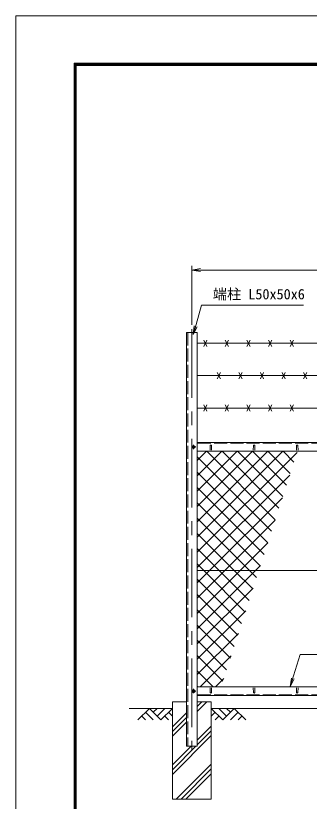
# Model space of a CAD drawing. Units: millimetres, scale not verified. Extents: x -4200 to 4200, y -2970 to 2970.
# Drawn here: x -4200 to -2841, y -666 to 2970 of the extents above; entities that cross this region are included whole.
import ezdxf
from ezdxf.enums import TextEntityAlignment as Align

# ---------------------------------------------------------------- set-up
doc = ezdxf.new("R2010")
doc.units = ezdxf.units.MM
doc.header["$LTSCALE"] = 10
doc.linetypes.add('DASHED', pattern=[7.5, 6, -1.5])
doc.linetypes.add('USER1', pattern=[50.8, 31.75, -6.35, 6.35, -6.35])
for name, color, linetype, lineweight in [('0-0_D-STR1', 1, 'Continuous', 18), ('0-1_D-BMK', 2, 'USER1', 13), ('0-2_D-STR-DIM', 7, 'Continuous', 13), ('0-3_D-BGD', 7, 'Continuous', 18), ('0-4_D-STR4', 7, 'Continuous', 18), ('0-5_D-DCR-HCH', 7, 'Continuous', 13), ('0-6_D-STR3', 3, 'Continuous', 13), ('0-7_D-STR-TXT', 7, 'Continuous', 13), ('0-8_0', 7, 'Continuous', 18), ('0-A_D-STR2', 7, 'Continuous', 13), ('0-B_D-TTL', 7, 'Continuous', 18)]:
    doc.layers.add(name, color=color, linetype=linetype, lineweight=lineweight)
doc.styles.add('ＭＳ ゴシック', font='')
doc.styles.get('ＭＳ ゴシック').set_extended_font_data('MS Gothic')

# ---------------------------------------------------------------- blocks, each defined once
blk = doc.blocks.new('_Open')
at = {"layer": '0-8_0'}
blk.add_line((-10, 1.667), (0, 0), dxfattribs=at)
blk.add_lwpolyline([(-10, -1.667), (0, 0), (-10, 0)], dxfattribs=at)

msp = doc.modelspace()

# ---------------------------------------------------------------- linework, layer by layer
at = {"layer": '0-0_D-STR1'}
for p, q in [((-3409.97, 1503.98), (-3409.97, -411.02)), ((-3359.97, 1503.98), (-3409.97, 1503.98)), ((-3359.97, -411.02), (-3359.97, 1503.98)), ((-1421.47, 993.98), (-3359.97, 993.98)), ((-3359.97, 953.98), (-1421.47, 953.98)), ((-3299.97, 980.85), (-3300.72, 959.35)), ((-3293.97, 980.85), (-3293.22, 959.35)), ((-3099.97, 980.85), (-3100.72, 959.35)), ((-3093.97, 980.85), (-3093.22, 959.35)), ((-2899.97, 980.85), (-2900.72, 959.35)), ((-2893.97, 980.85), (-2893.22, 959.35)), ((-3359.97, -136.02), (-1421.47, -136.02)), ((-3299.97, -162.89), (-3300.72, -141.39)), ((-3293.97, -162.89), (-3293.22, -141.39)), ((-3099.97, -162.89), (-3100.72, -141.39)), ((-3093.97, -162.89), (-3093.22, -141.39)), ((-2899.97, -162.89), (-2900.72, -141.39)), ((-2893.97, -162.89), (-2893.22, -141.39)), ((-1421.47, -176.02), (-3359.97, -176.02)), ((-3409.97, -411.02), (-3359.97, -411.02))]:
    msp.add_line(p, q, dxfattribs=at)
at = {"layer": '0-0_D-STR1', "linetype": 'DASHED'}
for p, q in [((-3403.97, 1503.98), (-3403.97, -411.02)), ((-1421.47, 990.98), (-3359.97, 990.98)), ((-1421.47, -173.02), (-3359.97, -173.02))]:
    msp.add_line(p, q, dxfattribs=at)
at = {"layer": '0-0_D-STR1'}
for centre, start, end in [((-3296.97, 979.6), 22.61986, 157.38014), ((-3096.97, 979.6), 22.61986, 157.38014), ((-2896.97, 979.6), 22.61986, 157.38014), ((-3296.97, -161.64), 202.61986, 337.38014), ((-3096.97, -161.64), 202.61986, 337.38014), ((-2896.97, -161.64), 202.61986, 337.38014)]:
    msp.add_arc(centre, 3.25, start, end, dxfattribs=at)
at = {"layer": '0-1_D-BMK'}
for p, q in [((-3384.97, 1518.98), (-3384.97, -426.02)), ((-3376.97, 983.98), (-3376.97, 963.98)), ((-3366.97, 973.98), (-3386.97, 973.98)), ((-3366.97, -156.02), (-3386.97, -156.02)), ((-3376.97, -146.02), (-3376.97, -166.02))]:
    msp.add_line(p, q, dxfattribs=at)
at = {"layer": '0-2_D-STR-DIM'}
for p, q in [((-3384.97, 1538.98), (-3384.97, 1812.76)), ((-3384.97, 1792.76), (-1384.97, 1792.76))]:
    msp.add_line(p, q, dxfattribs=at)
at = {"layer": '0-3_D-BGD'}
for p, q in [((-3474.97, -236.02), (-3674.97, -236.02)), ((-1474.97, -236.02), (-3294.97, -236.02))]:
    msp.add_line(p, q, dxfattribs=at)
at = {"layer": '0-4_D-STR4'}
for p, q in [((-3474.97, -206.02), (-3474.97, -656.02)), ((-3409.97, -206.02), (-3474.97, -206.02)), ((-3294.97, -206.02), (-3359.97, -206.02)), ((-3294.97, -206.02), (-3294.97, -656.02)), ((-3294.97, -656.02), (-3474.97, -656.02))]:
    msp.add_line(p, q, dxfattribs=at)
at = {"layer": '0-5_D-DCR-HCH'}
for p, q in [((-3359.97, -250.04), (-3315.96, -206.02)), ((-3359.97, -227.94), (-3338.05, -206.02)), ((-3581.4, -236.02), (-3634.61, -289.23)), ((-3599.14, -253.76), (-3563.5, -289.23)), ((-3581.4, -236.02), (-3528.19, -289.23)), ((-3563.66, -253.76), (-3545.92, -236.02)), ((-3545.92, -271.5), (-3510.45, -236.02)), ((-3528.19, -289.23), (-3474.97, -236.02)), ((-3492.71, -253.76), (-3474.97, -271.41)), ((-3241.76, -289.23), (-3294.97, -236.02)), ((-3277.24, -253.76), (-3294.97, -271.41)), ((-3224.03, -271.5), (-3259.5, -236.02)), ((-3188.55, -236.02), (-3241.76, -289.23)), ((-3206.2, -253.85), (-3224.03, -236.02)), ((-3170.81, -253.76), (-3206.45, -289.23)), ((-3188.55, -236.02), (-3135.34, -289.23)), ((-3616.87, -271.5), (-3599.05, -289.23)), ((-3510.45, -271.5), (-3492.63, -289.23)), ((-3474.97, -320.84), (-3409.97, -255.84)), ((-3474.97, -342.94), (-3409.97, -277.94)), ((-3259.5, -271.5), (-3277.32, -289.23)), ((-3153.08, -271.5), (-3170.89, -289.23)), ((-3474.97, -365.04), (-3409.97, -300.04)), ((-3359.97, -382.62), (-3294.97, -317.62)), ((-3474.97, -541.81), (-3294.97, -361.81)), ((-3359.97, -404.72), (-3294.97, -339.72)), ((-3474.97, -519.72), (-3366.28, -411.02)), ((-3474.97, -497.62), (-3388.37, -411.02)), ((-3456.6, -656.02), (-3294.97, -494.4)), ((-3434.5, -656.02), (-3294.97, -516.49)), ((-3412.4, -656.02), (-3294.97, -538.59))]:
    msp.add_line(p, q, dxfattribs=at)
at = {"layer": '0-6_D-STR3'}
for p, q in [((-3329.97, 1438.98), (-3314.97, 1468.98)), ((-3329.97, 1468.98), (-3314.97, 1438.98)), ((-3229.97, 1438.98), (-3214.97, 1468.98)), ((-3229.97, 1468.98), (-3214.97, 1438.98)), ((-3129.97, 1438.98), (-3114.97, 1468.98)), ((-3129.97, 1468.98), (-3114.97, 1438.98)), ((-3029.97, 1438.98), (-3014.97, 1468.98)), ((-3029.97, 1468.98), (-3014.97, 1438.98)), ((-2929.97, 1438.98), (-2914.97, 1468.98)), ((-2929.97, 1468.98), (-2914.97, 1438.98)), ((-3359.97, 1453.98), (-1421.47, 1453.98)), ((-3267.47, 1318.98), (-3252.47, 1288.98)), ((-3267.47, 1288.98), (-3252.47, 1318.98)), ((-3167.47, 1318.98), (-3152.47, 1288.98)), ((-3167.47, 1288.98), (-3152.47, 1318.98)), ((-3067.47, 1318.98), (-3052.47, 1288.98)), ((-3067.47, 1288.98), (-3052.47, 1318.98)), ((-2967.47, 1318.98), (-2952.47, 1288.98)), ((-2967.47, 1288.98), (-2952.47, 1318.98)), ((-2867.47, 1318.98), (-2852.47, 1288.98)), ((-2867.47, 1288.98), (-2852.47, 1318.98)), ((-3359.97, 1303.98), (-1421.47, 1303.98)), ((-3329.97, 1138.98), (-3314.97, 1168.98)), ((-3329.97, 1168.98), (-3314.97, 1138.98)), ((-3229.97, 1138.98), (-3214.97, 1168.98)), ((-3229.97, 1168.98), (-3214.97, 1138.98)), ((-3129.97, 1138.98), (-3114.97, 1168.98)), ((-3129.97, 1168.98), (-3114.97, 1138.98)), ((-3029.97, 1138.98), (-3014.97, 1168.98)), ((-3029.97, 1168.98), (-3014.97, 1138.98)), ((-2929.97, 1138.98), (-2914.97, 1168.98)), ((-2929.97, 1168.98), (-2914.97, 1138.98)), ((-3359.97, 1153.98), (-1421.47, 1153.98)), ((-1421.47, 402.23), (-3359.97, 402.23))]:
    msp.add_line(p, q, dxfattribs=at)
for points in [[(-3370.47, 977.73), (-3376.97, 981.49), (-3383.47, 977.73), (-3383.47, 970.23), (-3376.97, 966.47), (-3370.47, 970.23)], [(-3370.47, -152.27), (-3376.97, -148.51), (-3383.47, -152.27), (-3383.47, -159.77), (-3376.97, -163.53), (-3370.47, -159.77)]]:
    msp.add_lwpolyline(points, close=True, dxfattribs=at)
for centre in [(-3376.97, 973.98), (-3376.97, -156.02)]:
    msp.add_circle(centre, 6.25, dxfattribs=at)
at = {"layer": '0-7_D-STR-TXT'}
for points in [[(-2868.62, 1630.27), (-3339.6, 1630.27), (-3377.68, 1496)], [(-2185.85, 12.85), (-2883.73, 12.85), (-2929.09, -134.11)]]:
    msp.add_lwpolyline(points, dxfattribs=at)
at = {"layer": '0-A_D-STR2'}
for p, q in [((-3359.97, 910.58), (-3316.58, 953.98)), ((-3359.97, 839.87), (-3245.87, 953.98)), ((-3359.97, 769.16), (-3175.16, 953.98)), ((-3359.97, 698.45), (-3104.45, 953.98)), ((-3359.97, 627.74), (-3033.74, 953.98)), ((-3359.97, 557.03), (-2963.03, 953.98)), ((-3359.97, 486.32), (-2898.02, 948.28)), ((-2998.86, 637.19), (-3315.65, 953.98)), ((-2981.55, 690.59), (-3244.94, 953.98)), ((-2964.24, 743.99), (-3174.23, 953.98)), ((-2946.93, 797.39), (-3103.52, 953.98)), ((-2929.62, 850.79), (-3032.81, 953.98)), ((-2912.31, 904.19), (-2962.1, 953.98)), ((-3016.17, 583.79), (-3359.97, 927.59)), ((-3033.48, 530.39), (-3359.97, 856.88)), ((-3359.97, 415.61), (-2931.94, 843.65)), ((-3050.79, 476.99), (-3359.97, 786.17)), ((-3302.64, 402.23), (-2965.85, 739.02)), ((-3068.1, 423.59), (-3359.97, 715.46)), ((-3117.46, 402.23), (-3359.97, 644.75)), ((-3231.93, 402.23), (-2999.77, 634.39)), ((-3188.17, 402.23), (-3359.97, 574.04)), ((-3161.22, 402.23), (-3033.68, 529.77)), ((-3258.88, 402.23), (-3359.97, 503.33)), ((-3329.59, 402.23), (-3359.97, 432.62)), ((-3359.97, 344.9), (-3302.64, 402.23)), ((-3359.97, 274.19), (-3231.93, 402.23)), ((-3359.97, 203.48), (-3161.22, 402.23)), ((-3359.97, 132.77), (-3090.51, 402.23)), ((-3137.35, 209.99), (-3329.59, 402.23)), ((-3120.04, 263.39), (-3258.88, 402.23)), ((-3102.73, 316.79), (-3188.17, 402.23)), ((-3085.41, 370.19), (-3117.46, 402.23)), ((-3090.51, 402.23), (-3067.6, 425.14)), ((-3154.66, 156.59), (-3359.97, 361.9)), ((-3359.97, 62.06), (-3101.52, 320.51)), ((-3171.97, 103.19), (-3359.97, 291.19)), ((-3189.28, 49.79), (-3359.97, 220.48)), ((-3359.97, -8.65), (-3135.43, 215.89)), ((-3206.59, -3.61), (-3359.97, 149.77)), ((-3359.97, -79.36), (-3169.35, 111.26)), ((-3223.9, -57.01), (-3359.97, 79.06)), ((-3241.21, -110.41), (-3359.97, 8.35)), ((-3345.92, -136.02), (-3203.27, 6.63)), ((-3286.31, -136.02), (-3359.97, -62.36)), ((-3275.21, -136.02), (-3237.18, -97.99)), ((-3357.02, -136.02), (-3359.97, -133.07))]:
    msp.add_line(p, q, dxfattribs=at)
at = {"layer": '0-B_D-TTL', "color": 2}
msp.add_lwpolyline([(-4200, 2970), (4200, 2970), (4200, -2970), (-4200, -2970)], close=True, dxfattribs=at)
at = {"layer": '0-B_D-TTL'}
for points in [[(-3930, 2750), (3930, 2750), (3930, -2750), (-3930, -2750)], [(-3927.5, 2747.5), (3927.5, 2747.5), (3927.5, -2747.5), (-3927.5, -2747.5)], [(-3925, 2745), (3925, 2745), (3925, -2745), (-3925, -2745)], [(-3922.5, 2742.5), (3922.5, 2742.5), (3922.5, -2742.5), (-3922.5, -2742.5)], [(-3920, 2740), (3920, 2740), (3920, -2740), (-3920, -2740)]]:
    msp.add_lwpolyline(points, close=True, dxfattribs=at)

# ---------------------------------------------------------------- block references
at = {"layer": '0-2_D-STR-DIM', "xscale": 4, "yscale": 4, "rotation": 180}
msp.add_blockref('_Open', (-3384.97, 1792.76), dxfattribs=at)
at = {"layer": '0-7_D-STR-TXT', "xscale": 4, "yscale": 4}
for p, rotation in [((-3378.23, 1494.07), 254.16392), ((-2929.68, -136.02), 252.84683)]:
    msp.add_blockref('_Open', p, dxfattribs=dict(at, rotation=rotation))

# ---------------------------------------------------------------- texts
at = {"layer": '0-7_D-STR-TXT', "style": 'ＭＳ ゴシック'}
msp.add_text('端柱 L50x50x6', height=48.09, dxfattribs=at).set_placement((-3287.4, 1642.85), align=Align.BOTTOM_LEFT)

doc.saveas('drawing.dxf')
